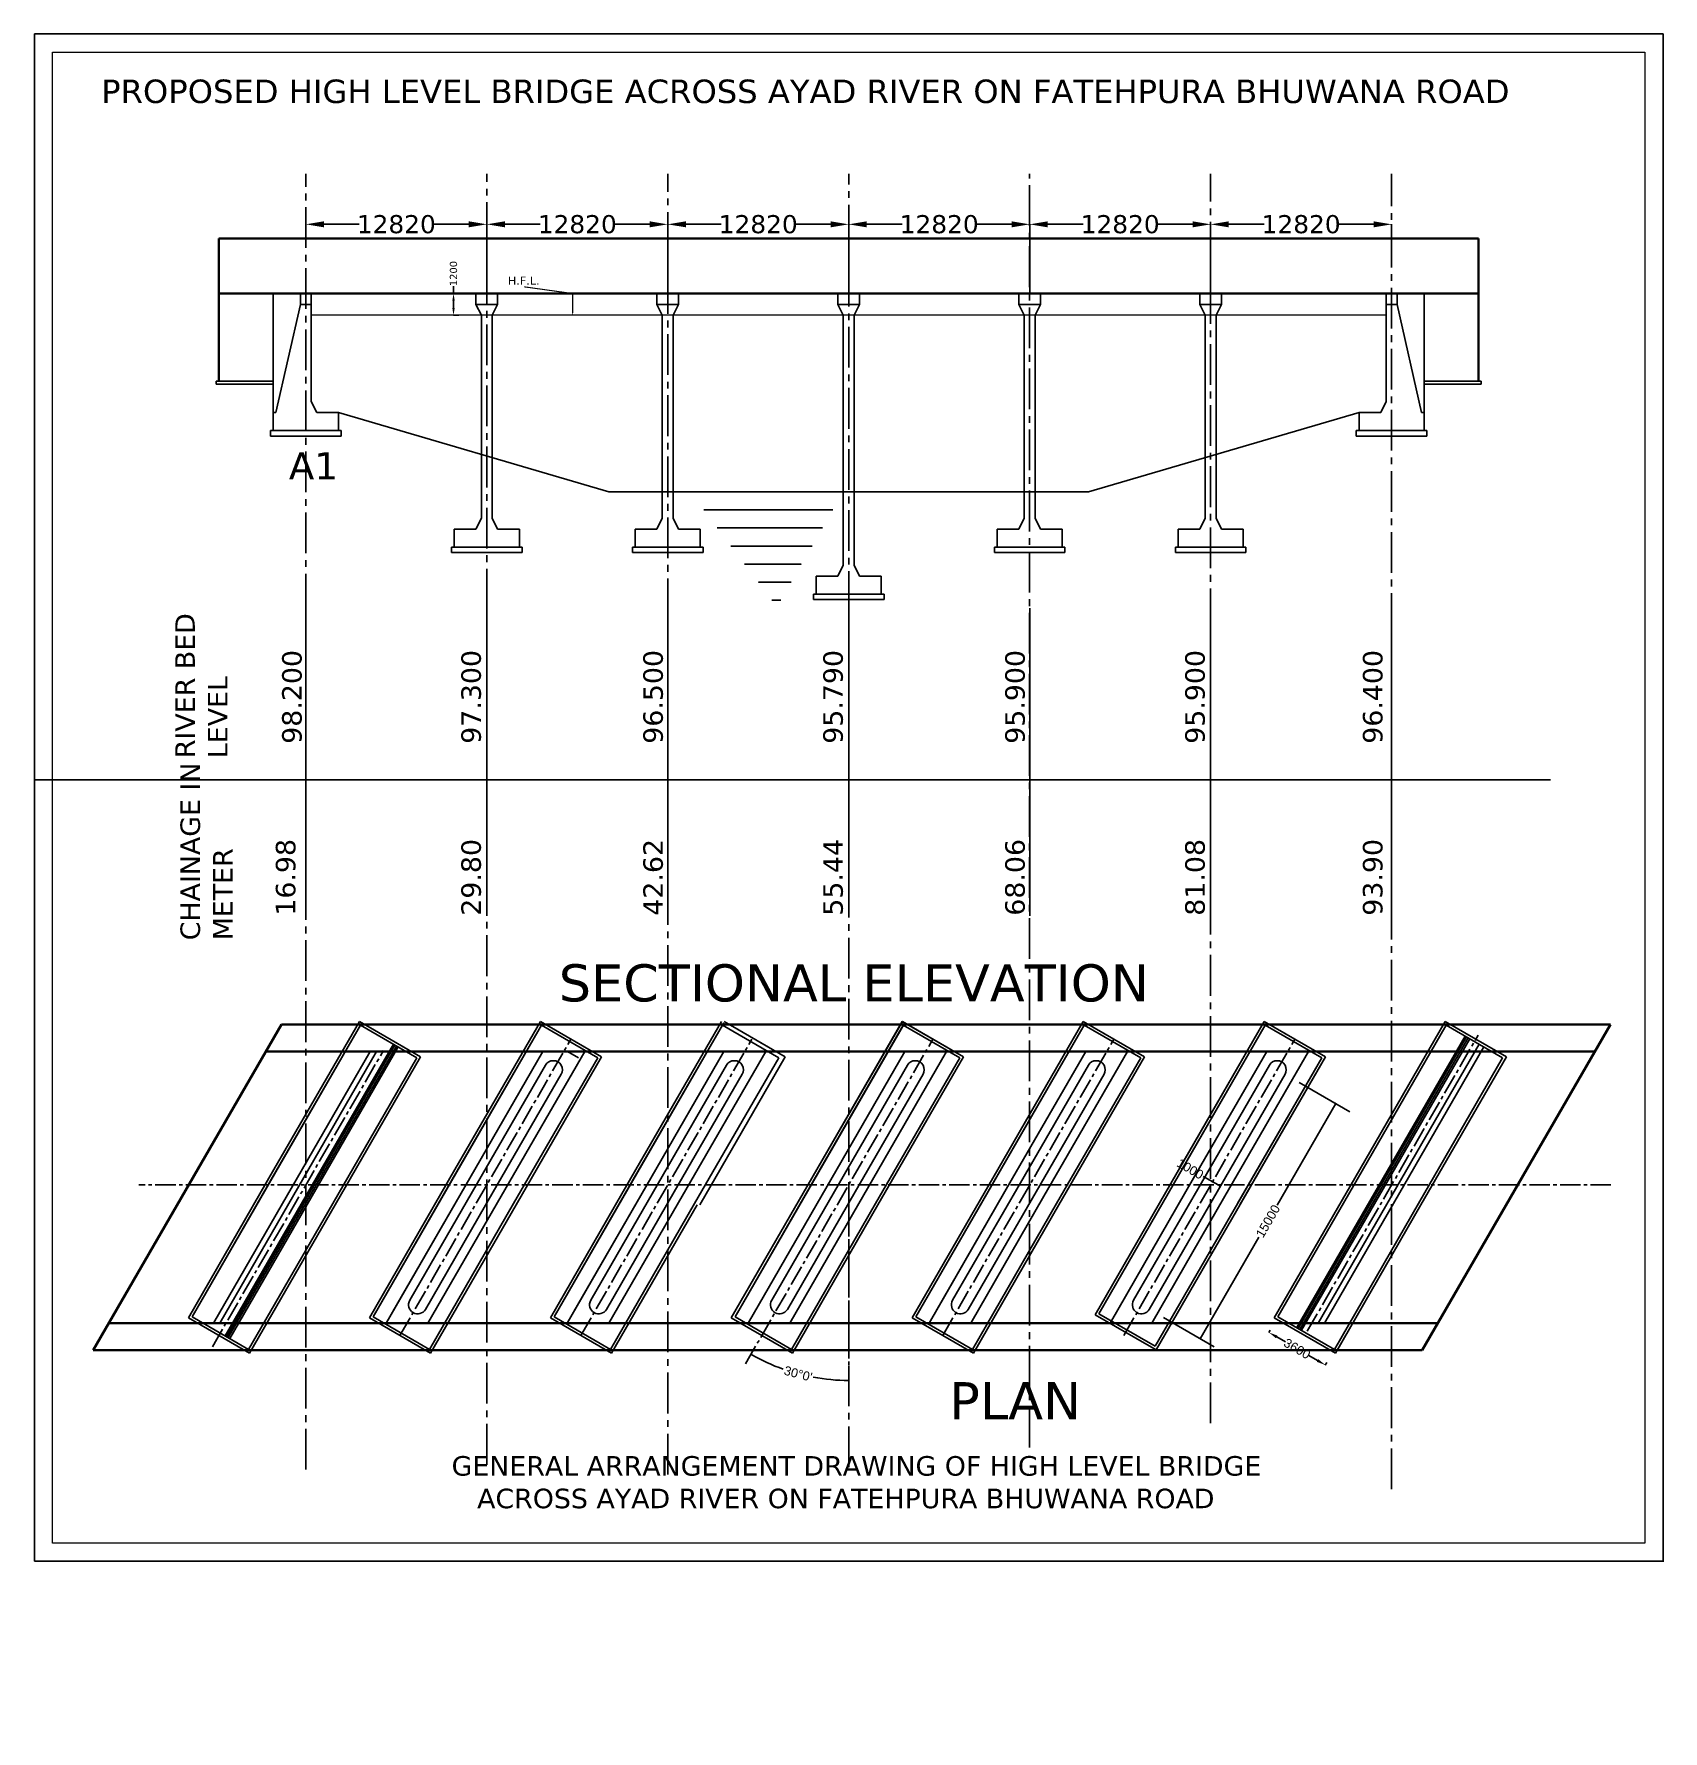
# Model space of a CAD drawing. Header units: metres. Extents: x 3053 to 161721, y 1019 to 100132.
# Drawn here: x 3053 to 93077, y 1019 to 94787 of the extents above; entities that cross this region are included whole.
import ezdxf

# ---------------------------------------------------------------- set-up
doc = ezdxf.new("R2010")
doc.units = ezdxf.units.M
doc.header["$MEASUREMENT"] = 0
doc.header["$PDMODE"] = 34
doc.linetypes.add('ACAD_ISO02W100', pattern=[15, 12, -3])
doc.linetypes.add('CENTER2', pattern=[1.125, 0.75, -0.125, 0.125, -0.125])
for name, color, linetype in [('centreline', 6, 'CENTER2'), ('grill', 32, 'Continuous'), ('PILLER', 10, 'Continuous'), ('PLAN', 10, 'Continuous')]:
    doc.layers.add(name, color=color, linetype=linetype)
for name, color, linetype, lineweight in [('EXISTING B WALL', 5, 'Continuous', 30), ('glass', 4, 'Continuous', 20), ('S PROJ', 172, 'Continuous', 0), ('S TEXT', 7, 'Continuous', 20)]:
    doc.layers.add(name, color=color, linetype=linetype, lineweight=lineweight)
doc.styles.add('arial', font='ARIAL.TTF')
doc.styles.get("Standard").update_dxf_attribs({"font": 'verdana.TTF'})
doc.dimstyles.new('ISO-25', dxfattribs={"dimtxt": 1000, "dimasz": 1000, "dimexe": 1.25, "dimexo": 0.625, "dimtad": 0, "dimtxsty": 'Standard', "dimcen": 75, "dimadec": 0, "dimazin": 0, "dimtfac": 1, "dimtmove": 0, "dimatfit": 2, "dimfxl": 0, "dimarcsym": 0})
doc.dimstyles.get("Standard").update_dxf_attribs({"dimtxt": 0.2, "dimasz": 0.2, "dimexe": 0.4, "dimexo": 0.4, "dimgap": 0.1, "dimtad": 0, "dimdec": 0, "dimzin": 0, "dimdsep": 46, "dimtxsty": 'arial', "dimblk": 'ARCHTICK', "dimcen": 0.05, "dimclrd": 6, "dimclre": 3, "dimaunit": 1, "dimadec": 1, "dimazin": 0, "dimtfac": 1, "dimtdec": 0, "dimtofl": 0, "dimtmove": 0, "dimatfit": 3, "dimfxl": 0, "dimtolj": 1, "dimtzin": 0, "dimarcsym": 0})

# ---------------------------------------------------------------- blocks, each defined once
blk = doc.blocks.new('*D9')
at = {"color": 0, "lineweight": -2}
for p, q in [((58077, 83494), (58077, 84270)), ((59077, 84268), (61029, 84268)), ((67077, 84268), (65125, 84268)), ((68077, 83494), (68077, 84270))]:
    blk.add_line(p, q, dxfattribs=at)
at = {"color": 0}
for points in [[(59077, 84435), (59077, 84102), (58077, 84268)], [(67077, 84435), (67077, 84102), (68077, 84268)]]:
    blk.add_solid(points, dxfattribs=at)
at = {"layer": 'Defpoints', "color": 0}
for p in [(58077, 84268), (58077, 83493), (68077, 83493)]:
    blk.add_point(p, dxfattribs=at)
at = {"color": 0, "insert": (63077, 84268), "char_height": 1000, "attachment_point": 5}
blk.add_mtext('12820', dxfattribs=at)
blk = doc.blocks.new('*D10')
at = {"color": 0, "lineweight": -2}
for p, q in [((68077, 83494), (68077, 84270)), ((69077, 84268), (71029, 84268)), ((77077, 84268), (75125, 84268)), ((78077, 83494), (78077, 84270))]:
    blk.add_line(p, q, dxfattribs=at)
at = {"color": 0}
for points in [[(69077, 84435), (69077, 84102), (68077, 84268)], [(77077, 84435), (77077, 84102), (78077, 84268)]]:
    blk.add_solid(points, dxfattribs=at)
at = {"layer": 'Defpoints', "color": 0}
for p in [(68077, 84268), (68077, 83493), (78077, 83493)]:
    blk.add_point(p, dxfattribs=at)
at = {"color": 0, "insert": (73077, 84268), "char_height": 1000, "attachment_point": 5}
blk.add_mtext('12820', dxfattribs=at)
blk = doc.blocks.new('*D11')
at = {"color": 0, "lineweight": -2}
for p, q in [((48077, 83494), (48077, 84270)), ((49077, 84268), (51029, 84268)), ((57077, 84268), (55125, 84268)), ((58077, 83494), (58077, 84270))]:
    blk.add_line(p, q, dxfattribs=at)
at = {"color": 0}
for points in [[(49077, 84435), (49077, 84102), (48077, 84268)], [(57077, 84435), (57077, 84102), (58077, 84268)]]:
    blk.add_solid(points, dxfattribs=at)
at = {"layer": 'Defpoints', "color": 0}
for p in [(48077, 84268), (48077, 83493), (58077, 83493)]:
    blk.add_point(p, dxfattribs=at)
at = {"color": 0, "insert": (53077, 84268), "char_height": 1000, "attachment_point": 5}
blk.add_mtext('12820', dxfattribs=at)
blk = doc.blocks.new('*D12')
at = {"color": 0, "lineweight": -2}
for p, q in [((38077, 83494), (38077, 84270)), ((39077, 84268), (41029, 84268)), ((47077, 84268), (45125, 84268)), ((48077, 83494), (48077, 84270))]:
    blk.add_line(p, q, dxfattribs=at)
at = {"color": 0}
for points in [[(39077, 84435), (39077, 84102), (38077, 84268)], [(47077, 84435), (47077, 84102), (48077, 84268)]]:
    blk.add_solid(points, dxfattribs=at)
at = {"layer": 'Defpoints', "color": 0}
for p in [(38077, 83493), (48077, 84268), (48077, 83493)]:
    blk.add_point(p, dxfattribs=at)
at = {"color": 0, "insert": (43077, 84268), "char_height": 1000, "attachment_point": 5}
blk.add_mtext('12820', dxfattribs=at)
blk = doc.blocks.new('*D13')
at = {"color": 0, "lineweight": -2}
for p, q in [((28077, 83494), (28077, 84270)), ((29077, 84268), (31029, 84268)), ((37077, 84268), (35125, 84268)), ((38077, 83494), (38077, 84270))]:
    blk.add_line(p, q, dxfattribs=at)
at = {"color": 0}
for points in [[(29077, 84435), (29077, 84102), (28077, 84268)], [(37077, 84435), (37077, 84102), (38077, 84268)]]:
    blk.add_solid(points, dxfattribs=at)
at = {"layer": 'Defpoints', "color": 0}
for p in [(28077, 83493), (38077, 84268), (38077, 83493)]:
    blk.add_point(p, dxfattribs=at)
at = {"color": 0, "insert": (33077, 84268), "char_height": 1000, "attachment_point": 5}
blk.add_mtext('12820', dxfattribs=at)
blk = doc.blocks.new('*D14')
at = {"color": 0, "lineweight": -2}
for p, q in [((18077, 83494), (18077, 84270)), ((19077, 84268), (21029, 84268)), ((27077, 84268), (25125, 84268)), ((28077, 83494), (28077, 84270))]:
    blk.add_line(p, q, dxfattribs=at)
at = {"color": 0}
for points in [[(19077, 84435), (19077, 84102), (18077, 84268)], [(27077, 84435), (27077, 84102), (28077, 84268)]]:
    blk.add_solid(points, dxfattribs=at)
at = {"layer": 'Defpoints', "color": 0}
for p in [(18077, 83493), (28077, 84268), (28077, 83493)]:
    blk.add_point(p, dxfattribs=at)
at = {"color": 0, "insert": (23077, 84268), "char_height": 1000, "attachment_point": 5}
blk.add_mtext('12820', dxfattribs=at)
blk = doc.blocks.new('*D36')
at = {"color": 0, "lineweight": -2}
for p, q in [((26238, 80443), (26238, 80843)), ((26538, 80443), (26237, 80443)), ((26238, 79643), (26238, 80043)), ((26538, 79243), (26237, 79243))]:
    blk.add_line(p, q, dxfattribs=at)
at = {"color": 0}
for points in [[(26172, 80043), (26305, 80043), (26238, 80443)], [(26172, 79643), (26305, 79643), (26238, 79243)]]:
    blk.add_solid(points, dxfattribs=at)
at = {"layer": 'Defpoints', "color": 0}
for p in [(26238, 80443), (26538, 80443), (26538, 79243)]:
    blk.add_point(p, dxfattribs=at)
at = {"color": 0, "insert": (26238, 81547), "char_height": 400, "attachment_point": 5, "rotation": 90}
blk.add_mtext('1200', dxfattribs=at)
blk = doc.blocks.new('_ArchTick')
at = {"color": 0, "linetype": 'ByBlock', "const_width": 0.15}
blk.add_lwpolyline([(-0.5, -0.5), (0.5, 0.5)], dxfattribs=at)
blk = doc.blocks.new('*D38')
at = {"layer": 'Defpoints', "color": 0}
for p in [(72186, 37309), (64686, 24319), (67494, 22698)]:
    blk.add_point(p, dxfattribs=at)
at = {"layer": 'EXISTING B WALL', "color": 3, "lineweight": -2}
for p, q in [((72966, 36859), (75773, 35238)), ((65466, 23869), (68273, 22248))]:
    blk.add_line(p, q, dxfattribs=at)
at = {"layer": 'EXISTING B WALL', "color": 6, "lineweight": -2}
for p, q in [((74994, 35688), (71752, 30073)), ((67494, 22698), (70735, 28313))]:
    blk.add_line(p, q, dxfattribs=at)
at = {"layer": 'EXISTING B WALL', "color": 6, "lineweight": -2, "xscale": 100, "yscale": 100, "zscale": 100}
for p, rotation in [((74994, 35688), 60.00000015022562), ((67494, 22698), 240.0000001502256)]:
    blk.add_blockref('_ArchTick', p, dxfattribs=dict(at, rotation=rotation))
at = {"layer": 'EXISTING B WALL', "color": 0, "insert": (71244, 29193), "char_height": 500, "attachment_point": 5, "rotation": 60, "style": 'arial'}
blk.add_mtext('\\A1;15000', dxfattribs=at)
blk = doc.blocks.new('*D39')
at = {"layer": 'Defpoints', "color": 0}
for p in [(52728, 39248), (48077, 31191), (42370, 21307), (44383, 21041), (48077, 19891)]:
    blk.add_point(p, dxfattribs=at)
at = {"layer": 'EXISTING B WALL', "color": 6, "lineweight": -2}
for start, end in [(240, 250.44366), (259.55634, 270)]:
    blk.add_arc((48077, 31191), 10801, start, end, dxfattribs=at)
at = {"layer": 'EXISTING B WALL', "color": 6, "lineweight": -2, "xscale": 100, "yscale": 100, "zscale": 100, "rotation": 149.9999998546183}
blk.add_blockref('_ArchTick', (42676, 21837), dxfattribs=at)
at = {"layer": 'EXISTING B WALL', "color": 6, "lineweight": -2, "xscale": 100, "yscale": 100, "zscale": 100}
blk.add_blockref('_ArchTick', (48077, 20390), dxfattribs=at)
at = {"layer": 'EXISTING B WALL', "color": 0, "insert": (45281, 20758), "char_height": 500, "attachment_point": 5, "rotation": 345, "style": 'arial'}
blk.add_mtext("\\A1;30°0'", dxfattribs=at)
blk = doc.blocks.new('*D41')
at = {"layer": 'Defpoints', "color": 0}
for p in [(67746, 31618), (67788, 31691), (68654, 31191)]:
    blk.add_point(p, dxfattribs=at)
at = {"layer": 'EXISTING B WALL', "color": 6, "lineweight": -2}
for p, q in [((67746, 31618), (67659, 31668)), ((68612, 31118), (67746, 31618))]:
    blk.add_line(p, q, dxfattribs=at)
at = {"layer": 'EXISTING B WALL', "color": 3, "lineweight": -2}
for p, q in [((67338, 30911), (67296, 30838)), ((68204, 30411), (68162, 30338))]:
    blk.add_line(p, q, dxfattribs=at)
at = {"layer": 'EXISTING B WALL', "color": 6, "lineweight": -2, "xscale": 100, "yscale": 100, "zscale": 100}
for p, rotation in [((67746, 31618), 149.9999999999996), ((68612, 31118), 329.9999999999996)]:
    blk.add_blockref('_ArchTick', p, dxfattribs=dict(at, rotation=rotation))
at = {"layer": 'EXISTING B WALL', "color": 0, "insert": (66947, 32079), "char_height": 500, "attachment_point": 5, "rotation": 330, "style": 'arial'}
blk.add_mtext('\\A1;1000', dxfattribs=at)
blk = doc.blocks.new('*D45')
at = {"color": 0, "lineweight": -2}
for p, q in [((71370, 23174), (71295, 23044)), ((71728, 22795), (72208, 22518)), ((73980, 21495), (73500, 21772)), ((74488, 21374), (74412, 21244))]:
    blk.add_line(p, q, dxfattribs=at)
at = {"color": 0}
for points in [[(71770, 22867), (71687, 22723), (71295, 23045)], [(74022, 21567), (73938, 21423), (74413, 21245)]]:
    blk.add_solid(points, dxfattribs=at)
at = {"layer": 'Defpoints', "color": 0}
for p in [(71295, 23045), (71370, 23175), (74488, 21375)]:
    blk.add_point(p, dxfattribs=at)
at = {"color": 0, "insert": (72854, 22145), "char_height": 500, "attachment_point": 5, "rotation": 330, "style": 'arial'}
blk.add_mtext('3600', dxfattribs=at)

msp = doc.modelspace()

# ---------------------------------------------------------------- linework, layer by layer
for p, q in [((3076.714, 94786.922), (93076.714, 94786.922)), ((3076.714, 94786.922), (3076.714, 10402.998)), ((93076.714, 94786.922), (93076.714, 10402.998)), ((28076.714, 83493.303), (28076.714, 80443.303)), ((38076.714, 83493.303), (38076.714, 80443.303)), ((48076.714, 83493.303), (48076.714, 80443.303)), ((48076.714, 83493.303), (48076.714, 80443.303)), ((58076.714, 83493.303), (58076.714, 80443.303)), ((68076.714, 83493.303), (68076.714, 80443.303)), ((16276.714, 80443.303), (16276.714, 72871.625)), ((79876.714, 80443.303), (79876.714, 72871.625)), ((13126.714, 75593.303), (13126.714, 75443.303)), ((13126.714, 75593.303), (16276.714, 75593.303)), ((13126.714, 75443.303), (16276.714, 75443.303)), ((83026.714, 75593.303), (79876.714, 75593.303)), ((83026.714, 75443.303), (79876.714, 75443.303)), ((83026.714, 75593.303), (83026.714, 75443.303)), ((16276.714, 73871.625), (16426.714, 73871.625)), ((19876.714, 73871.625), (34827.222, 69493.303)), ((61326.206, 69493.303), (76276.714, 73871.625)), ((79876.714, 73871.625), (79726.714, 73871.625)), ((16126.714, 72871.625), (16126.714, 72571.625)), ((16126.714, 72871.625), (20026.714, 72871.625)), ((16126.714, 72571.625), (20026.714, 72571.625)), ((20026.714, 72871.625), (20026.714, 72571.625)), ((80026.714, 72871.625), (76126.714, 72871.625)), ((80026.714, 72571.625), (76126.714, 72571.625)), ((80026.714, 72871.625), (80026.714, 72571.625)), ((34827.222, 69493.303), (48076.714, 69493.303)), ((34827.222, 69493.303), (48076.714, 69493.303)), ((61326.206, 69493.303), (48076.714, 69493.303)), ((61326.206, 69493.303), (48076.714, 69493.303)), ((26126.714, 66433.303), (30026.714, 66433.303)), ((26126.714, 66433.303), (26126.714, 66133.303)), ((26126.714, 66133.303), (30026.714, 66133.303)), ((30026.714, 66433.303), (30026.714, 66133.303)), ((36126.714, 66433.303), (36126.714, 66133.303)), ((36126.714, 66433.303), (40026.714, 66433.303)), ((36126.714, 66133.303), (40026.714, 66133.303)), ((40026.714, 66433.303), (40026.714, 66133.303)), ((56126.714, 66433.303), (56126.714, 66133.303)), ((60026.714, 66433.303), (56126.714, 66433.303)), ((60026.714, 66133.303), (56126.714, 66133.303)), ((60026.714, 66433.303), (60026.714, 66133.303)), ((66126.714, 66433.303), (66126.714, 66133.303)), ((70026.714, 66433.303), (66126.714, 66433.303)), ((70026.714, 66133.303), (66126.714, 66133.303)), ((70026.714, 66433.303), (70026.714, 66133.303)), ((46126.714, 63833.303), (46126.714, 63533.303)), ((50026.714, 63833.303), (46126.714, 63833.303)), ((46126.714, 63833.303), (50026.714, 63833.303)), ((46126.714, 63833.303), (46126.714, 63533.303)), ((50026.714, 63833.303), (50026.714, 63533.303)), ((50026.714, 63833.303), (50026.714, 63533.303)), ((3076.714, 63067.077), (3076.714, 46067.077)), ((3076.714, 63067.077), (3076.714, 46067.077)), ((18076.714, 63067.077), (18076.714, 46067.077)), ((18076.714, 63067.077), (18076.714, 46067.077)), ((28076.714, 63067.077), (28076.714, 46067.077)), ((38076.714, 63067.077), (38076.714, 46067.077)), ((50026.714, 63533.303), (46126.714, 63533.303)), ((46126.714, 63533.303), (50026.714, 63533.303)), ((48076.714, 63067.077), (48076.714, 46067.077)), ((58076.714, 63067.077), (58076.714, 46067.077)), ((58076.714, 63067.077), (58076.714, 46067.077)), ((68076.714, 63067.077), (68076.714, 46067.077)), ((68076.714, 63067.077), (68076.714, 46067.077)), ((78076.714, 63067.077), (78076.714, 46067.077)), ((3076.714, 53567.077), (86847.771, 53567.077)), ((11794.535, 23909.842), (21169.535, 40147.819)), ((16314.631, 32038.878), (21039.631, 40222.819)), ((16314.631, 32038.878), (21039.631, 40222.819)), ((16444.535, 31963.878), (21094.535, 40017.915)), ((21039.631, 40222.819), (24417.13, 38272.819)), ((24417.13, 38272.819), (21039.631, 40222.819)), ((21039.631, 40222.819), (24417.13, 38272.819)), ((21094.535, 40017.915), (24212.226, 38217.915)), ((21094.535, 40017.915), (24212.226, 38217.915)), ((24417.13, 38272.819), (21169.535, 40147.819)), ((21794.534, 23909.842), (31169.534, 40147.819)), ((26314.631, 32038.878), (31039.631, 40222.819)), ((26314.631, 32038.878), (31039.631, 40222.819)), ((26444.534, 31963.878), (31094.534, 40017.915)), ((31039.631, 40222.819), (34417.13, 38272.819)), ((34417.13, 38272.819), (31039.631, 40222.819)), ((31039.631, 40222.819), (34417.13, 38272.819)), ((31094.534, 40017.915), (34212.226, 38217.915)), ((34417.13, 38272.819), (31169.534, 40147.819)), ((31796.192, 23909.842), (41171.192, 40147.819)), ((36316.288, 32038.878), (41041.288, 40222.819)), ((36316.288, 32038.878), (41041.288, 40222.819)), ((36446.192, 31963.878), (41096.192, 40017.915)), ((41096.192, 40017.915), (44213.883, 38217.915)), ((41096.192, 40017.915), (44213.883, 38217.915)), ((41188.796, 40222.819), (44566.295, 38272.819)), ((44566.295, 38272.819), (41188.796, 40222.819)), ((41188.796, 40222.819), (44566.295, 38272.819)), ((44566.295, 38272.819), (41318.7, 40147.819)), ((41794.534, 23909.842), (51169.534, 40147.819)), ((46314.545, 32038.878), (51039.545, 40222.819)), ((46314.631, 32038.878), (51039.631, 40222.819)), ((46314.631, 32038.878), (51039.631, 40222.819)), ((46444.449, 31963.878), (51094.449, 40017.915)), ((46444.534, 31963.878), (51094.534, 40017.915)), ((54417.044, 38272.819), (51039.545, 40222.819)), ((51039.545, 40222.819), (54417.044, 38272.819)), ((51039.631, 40222.819), (54417.13, 38272.819)), ((54417.13, 38272.819), (51039.631, 40222.819)), ((51039.631, 40222.819), (54417.13, 38272.819)), ((51094.449, 40017.915), (54212.14, 38217.915)), ((51094.534, 40017.915), (54212.226, 38217.915)), ((51094.534, 40017.915), (54212.226, 38217.915)), ((54417.13, 38272.819), (51169.534, 40147.819)), ((51792.877, 23909.842), (61167.877, 40147.819)), ((56312.974, 32038.878), (61037.974, 40222.819)), ((56312.974, 32038.878), (61037.974, 40222.819)), ((56442.877, 31963.878), (61092.877, 40017.915)), ((61037.974, 40222.819), (64415.473, 38272.819)), ((64415.473, 38272.819), (61037.974, 40222.819)), ((61037.974, 40222.819), (64415.473, 38272.819)), ((61092.877, 40017.915), (64210.569, 38217.915)), ((61092.877, 40017.915), (64210.569, 38217.915)), ((64415.473, 38272.819), (61167.877, 40147.819)), ((61687.293, 24024.094), (71039.631, 40222.819)), ((61892.196, 24078.998), (71169.534, 40147.819)), ((66314.631, 32038.878), (71039.631, 40222.819)), ((66444.534, 31963.878), (71094.534, 40017.915)), ((71039.631, 40222.819), (74417.13, 38272.819)), ((74417.13, 38272.819), (71039.631, 40222.819)), ((71039.631, 40222.819), (74417.13, 38272.819)), ((71094.534, 40017.915), (74212.226, 38217.915)), ((71094.534, 40017.915), (74212.226, 38217.915)), ((74417.13, 38272.819), (71169.534, 40147.819)), ((76314.631, 32038.878), (81039.631, 40222.819)), ((76444.535, 31963.878), (81094.535, 40017.915)), ((81039.631, 40222.819), (84417.13, 38272.819)), ((81094.535, 40017.915), (84212.226, 38217.915)), ((27137.355, 31563.878), (31178.807, 38563.878)), ((27137.355, 31563.878), (31178.807, 38563.878)), ((28869.406, 30563.878), (33488.208, 38563.878)), ((28869.406, 30563.878), (33488.208, 38563.878)), ((32536.687, 38563.878), (33135.914, 38217.915)), ((37139.012, 31563.878), (41180.464, 38563.878)), ((37139.012, 31563.878), (41180.464, 38563.878)), ((38871.063, 30563.878), (43489.865, 38563.878)), ((38871.063, 30563.878), (43489.865, 38563.878)), ((42518.553, 23563.878), (51178.807, 38563.878)), ((44827.954, 23563.878), (53488.208, 38563.878)), ((53488.208, 38563.878), (48003.38, 38563.878)), ((57135.698, 31563.878), (61177.15, 38563.878)), ((57135.698, 31563.878), (61177.15, 38563.878)), ((58867.748, 30563.878), (63486.551, 38563.878)), ((58867.749, 30563.878), (63486.551, 38563.878)), ((67137.355, 31563.878), (71178.807, 38563.878)), ((67137.355, 31563.878), (71178.807, 38563.878)), ((68869.406, 30563.878), (73488.208, 38563.878)), ((68869.406, 30563.878), (73488.208, 38563.878)), ((19562.226, 30163.878), (24212.226, 38217.915)), ((19562.226, 30163.878), (24212.226, 38217.915)), ((19692.13, 30088.878), (24417.13, 38272.819)), ((19692.13, 30088.878), (24417.13, 38272.819)), ((27570.367, 31313.878), (31320.367, 37809.069)), ((29562.226, 30163.878), (34212.226, 38217.915)), ((29562.226, 30163.878), (34212.226, 38217.915)), ((29692.13, 30088.878), (34417.13, 38272.819)), ((29692.13, 30088.878), (34417.13, 38272.819)), ((37572.025, 31313.878), (41322.025, 37809.069)), ((39563.883, 30163.878), (44213.883, 38217.915)), ((39563.883, 30163.878), (44213.883, 38217.915)), ((39841.295, 30088.878), (44566.295, 38272.819)), ((39841.295, 30088.878), (44566.295, 38272.819)), ((49562.14, 30163.878), (54212.14, 38217.915)), ((49562.14, 30163.878), (54212.14, 38217.915)), ((49562.226, 30163.878), (54212.226, 38217.915)), ((49562.226, 30163.878), (54212.226, 38217.915)), ((49692.044, 30088.878), (54417.044, 38272.819)), ((49692.13, 30088.878), (54417.13, 38272.819)), ((49692.13, 30088.878), (54417.13, 38272.819)), ((57568.71, 31313.878), (61318.71, 37809.069)), ((59560.569, 30163.878), (64210.569, 38217.915)), ((59560.569, 30163.878), (64210.569, 38217.915)), ((59690.473, 30088.878), (64415.473, 38272.819)), ((59690.473, 30088.878), (64415.473, 38272.819)), ((65009.888, 22278.998), (74212.226, 38217.915)), ((65064.792, 22074.094), (74417.13, 38272.819)), ((67570.367, 31313.878), (71320.367, 37809.069)), ((69562.226, 30163.878), (74212.226, 38217.915)), ((69692.13, 30088.878), (74417.13, 38272.819)), ((79562.226, 30163.878), (84212.226, 38217.915)), ((79562.226, 30163.878), (84212.226, 38217.915)), ((79692.13, 30088.878), (84417.13, 38272.819)), ((28436.393, 30813.878), (32186.393, 37309.069)), ((38438.05, 30813.878), (42188.05, 37309.069)), ((58434.736, 30813.878), (62184.736, 37309.069)), ((68436.393, 30813.878), (72186.393, 37309.069)), ((16314.631, 32038.878), (11589.631, 23854.938)), ((16314.631, 32038.878), (11589.631, 23854.938)), ((11794.535, 23909.842), (16444.535, 31963.878)), ((26314.631, 32038.878), (21589.631, 23854.938)), ((26314.631, 32038.878), (21589.631, 23854.938)), ((21794.534, 23909.842), (26444.534, 31963.878)), ((36316.288, 32038.878), (31591.288, 23854.938)), ((36316.288, 32038.878), (31591.288, 23854.938)), ((31796.192, 23909.842), (36446.192, 31963.878)), ((46314.545, 32038.878), (41589.545, 23854.938)), ((46314.631, 32038.878), (41589.631, 23854.938)), ((46314.631, 32038.878), (41589.631, 23854.938)), ((41794.449, 23909.842), (46444.449, 31963.878)), ((41794.534, 23909.842), (46444.534, 31963.878)), ((56312.974, 32038.878), (51587.974, 23854.938)), ((56312.974, 32038.878), (51587.974, 23854.938)), ((51792.877, 23909.842), (56442.877, 31963.878)), ((76314.631, 32038.878), (71589.631, 23854.938)), ((71794.535, 23909.842), (76444.535, 31963.878)), ((27137.355, 31563.878), (22518.553, 23563.878)), ((27137.355, 31563.878), (22518.553, 23563.878)), ((27137.355, 31563.878), (22887.355, 24202.663)), ((27137.355, 31563.878), (22887.355, 24202.663)), ((27570.367, 31313.878), (23820.367, 24818.688)), ((27570.367, 31313.878), (23820.367, 24818.688)), ((27570.368, 31313.878), (23820.368, 24818.688)), ((37139.012, 31563.878), (32520.21, 23563.878)), ((37139.012, 31563.878), (32520.21, 23563.878)), ((37139.012, 31563.878), (32889.012, 24202.663)), ((37139.012, 31563.878), (32889.012, 24202.663)), ((37572.025, 31313.878), (33822.025, 24818.688)), ((37572.025, 31313.878), (33822.025, 24818.688)), ((37572.025, 31313.878), (33822.025, 24818.688)), ((47570.367, 31313.878), (43820.367, 24818.688)), ((47570.368, 31313.878), (43820.368, 24818.688)), ((57135.698, 31563.878), (52516.896, 23563.878)), ((57135.698, 31563.878), (52516.896, 23563.878)), ((57135.698, 31563.878), (52885.698, 24202.663)), ((57135.698, 31563.878), (52885.698, 24202.663)), ((57568.71, 31313.878), (53818.71, 24818.688)), ((57568.71, 31313.878), (53818.71, 24818.688)), ((57568.71, 31313.878), (53818.71, 24818.688)), ((67137.355, 31563.878), (62518.553, 23563.878)), ((19562.226, 30163.878), (14912.226, 22109.842)), ((19562.226, 30163.878), (14912.226, 22109.842)), ((19692.13, 30088.878), (14967.13, 21904.938)), ((19692.13, 30088.878), (14967.13, 21904.938)), ((28436.393, 30813.878), (24686.393, 24318.688)), ((28436.393, 30813.878), (24686.393, 24318.688)), ((28436.393, 30813.878), (24686.393, 24318.688)), ((28869.406, 30563.878), (24827.954, 23563.878)), ((28869.406, 30563.878), (24827.954, 23563.878)), ((28869.406, 30563.878), (24827.954, 23563.878)), ((28869.406, 30563.878), (24827.954, 23563.878)), ((29562.226, 30163.878), (24912.226, 22109.842)), ((29562.226, 30163.878), (24912.226, 22109.842)), ((29692.13, 30088.878), (24967.13, 21904.938)), ((29692.13, 30088.878), (24967.13, 21904.938)), ((38438.05, 30813.878), (34688.05, 24318.688)), ((38438.05, 30813.878), (34688.05, 24318.688)), ((38438.05, 30813.878), (34688.05, 24318.688)), ((38871.063, 30563.878), (34829.611, 23563.878)), ((38871.063, 30563.878), (34829.611, 23563.878)), ((38871.063, 30563.878), (34829.611, 23563.878)), ((38871.063, 30563.878), (34829.611, 23563.878)), ((39563.883, 30163.878), (34913.883, 22109.842)), ((39563.883, 30163.878), (34913.883, 22109.842)), ((39693.787, 30088.878), (34968.787, 21904.938)), ((39693.787, 30088.878), (34968.787, 21904.938)), ((44912.14, 22109.842), (49562.14, 30163.878)), ((49562.14, 30163.878), (44912.14, 22109.842)), ((49562.226, 30163.878), (44912.226, 22109.842)), ((49562.226, 30163.878), (44912.226, 22109.842)), ((49692.044, 30088.878), (44967.044, 21904.938)), ((49692.13, 30088.878), (44967.13, 21904.938)), ((49692.13, 30088.878), (44967.13, 21904.938)), ((58434.736, 30813.878), (54684.736, 24318.688)), ((58434.736, 30813.878), (54684.736, 24318.688)), ((58434.736, 30813.878), (54684.736, 24318.688)), ((58867.748, 30563.878), (54826.297, 23563.878)), ((58867.748, 30563.878), (54826.297, 23563.878)), ((58867.749, 30563.878), (54826.297, 23563.878)), ((58867.749, 30563.878), (54826.297, 23563.878)), ((59560.569, 30163.878), (54910.569, 22109.842)), ((59560.569, 30163.878), (54910.569, 22109.842)), ((59690.473, 30088.878), (54965.473, 21904.938)), ((59690.473, 30088.878), (54965.473, 21904.938)), ((68436.393, 30813.878), (64686.393, 24318.688)), ((68436.393, 30813.878), (64686.393, 24318.688)), ((68869.406, 30563.878), (64827.954, 23563.878)), ((74912.226, 22109.842), (79562.226, 30163.878)), ((79562.226, 30163.878), (74912.226, 22109.842)), ((79692.13, 30088.878), (74967.13, 21904.938)), ((11589.631, 23854.938), (14967.13, 21904.938)), ((11589.631, 23854.938), (14967.13, 21904.938)), ((11794.535, 23909.842), (14912.226, 22109.842)), ((11794.535, 23909.842), (14912.226, 22109.842)), ((21589.631, 23854.938), (24967.13, 21904.938)), ((21589.631, 23854.938), (24967.13, 21904.938)), ((21794.534, 23909.842), (24912.226, 22109.842)), ((21794.534, 23909.842), (24912.226, 22109.842)), ((31591.288, 23854.938), (34968.787, 21904.938)), ((31591.288, 23854.938), (34968.787, 21904.938)), ((31796.192, 23909.842), (34913.883, 22109.842)), ((31796.192, 23909.842), (34913.883, 22109.842)), ((41589.545, 23854.938), (44967.044, 21904.938)), ((41794.449, 23909.842), (44912.14, 22109.842)), ((41794.534, 23909.842), (44912.226, 22109.842)), ((41794.534, 23909.842), (44912.226, 22109.842)), ((51587.974, 23854.938), (54965.473, 21904.938)), ((51587.974, 23854.938), (54965.473, 21904.938)), ((51792.877, 23909.842), (54910.569, 22109.842)), ((51792.877, 23909.842), (54910.569, 22109.842)), ((61687.293, 24024.094), (65064.792, 22074.094)), ((61892.196, 24078.998), (65009.888, 22278.998)), ((71589.631, 23854.938), (74967.13, 21904.938)), ((71794.535, 23909.842), (74912.226, 22109.842)), ((3076.714, 10402.998), (93076.714, 10402.998))]:
    msp.add_line(p, q)
at = {"linetype": 'ACAD_ISO02W100'}
for p, q in [((47776.714, 69493.303), (39306.852, 69493.303)), ((47200.808, 68493.303), (40061.225, 68493.303)), ((46624.902, 67493.303), (40815.598, 67493.303)), ((46048.996, 66493.303), (41569.971, 66493.303)), ((45473.09, 65493.303), (42324.344, 65493.303)), ((44897.184, 64493.303), (43078.718, 64493.303)), ((44321.278, 63493.303), (43833.091, 63493.303))]:
    msp.add_line(p, q, dxfattribs=at)
for centre, start, end in [((31753.38, 37559.069), 330, 150), ((41755.037, 37559.069), 330, 150), ((51753.38, 37559.069), 330, 150), ((61751.723, 37559.069), 330, 150), ((24253.38, 24568.688), 150, 330), ((24253.38, 24568.688), 150, 330), ((24253.38, 24568.688), 150, 330), ((34255.037, 24568.688), 150, 330), ((34255.037, 24568.688), 150, 330), ((34255.037, 24568.688), 150, 330), ((44253.38, 24568.688), 150, 330), ((44253.38, 24568.688), 150, 330), ((44253.38, 24568.688), 150, 330), ((54251.723, 24568.688), 150, 330), ((54251.723, 24568.688), 150, 330), ((54251.723, 24568.688), 150, 330)]:
    msp.add_arc(centre, 500, start, end)
at = {"layer": 'centreline', "ltscale": 3000}
for p, q in [((18076.714, 15465.424), (18076.714, 87059.026)), ((28076.714, 15734.798), (28076.714, 87059.026)), ((38078.371, 15196.049), (38078.371, 87059.026)), ((48076.714, 15600.111), (48076.714, 87059.026)), ((58075.057, 16677.607), (58075.057, 87059.026)), ((68076.714, 18024.478), (68076.714, 87059.026)), ((78076.714, 14387.927), (78076.714, 87059.026))]:
    msp.add_line(p, q, dxfattribs=at)
at = {"layer": 'centreline', "ltscale": 1500}
for p, q in [((73408.263, 23104.901), (82858.263, 39472.781)), ((12915.578, 22251.547), (22365.578, 38619.427)), ((23278.359, 22879.901), (32728.359, 39247.781)), ((33280.037, 22879.938), (42730.037, 39247.819)), ((42370.022, 21306.616), (52728.359, 39247.781)), ((53276.702, 22879.901), (62726.702, 39247.781)), ((63278.359, 22879.901), (72728.359, 39247.781)), ((90197.805, 31190.897), (8847.437, 31190.897)), ((48076.714, 31190.897), (48076.714, 19890.94))]:
    msp.add_line(p, q, dxfattribs=at)
at = {"layer": 'EXISTING B WALL'}
for p, q in [((13276.714, 83493.303), (13276.714, 75593.303)), ((13276.714, 83493.303), (64570.301, 83493.303)), ((82876.714, 83493.303), (51583.128, 83493.303)), ((82876.714, 83493.303), (82876.714, 75593.303)), ((13276.714, 80443.303), (64570.301, 80443.303)), ((82876.714, 80443.303), (51583.128, 80443.303)), ((16726.509, 40063.878), (6334.204, 22063.878)), ((90165.549, 40063.878), (16726.509, 40063.878)), ((79773.244, 22063.878), (90165.549, 40063.878)), ((58122.523, 38563.878), (15860.484, 38563.878)), ((89299.523, 38563.878), (48249.919, 38563.878)), ((80639.269, 23563.878), (7200.23, 23563.878)), ((79773.244, 22063.878), (6334.204, 22063.878))]:
    msp.add_line(p, q, dxfattribs=at)
at = {"layer": 'glass'}
msp.add_line((77776.714, 79243.303), (18376.714, 79243.303), dxfattribs=at)
at = {"layer": 'grill'}
for p, q in [((19876.714, 73871.625), (34827.222, 69493.303)), ((61326.206, 69493.303), (76276.714, 73871.625)), ((34827.222, 69493.303), (61326.206, 69493.303))]:
    msp.add_line(p, q, dxfattribs=at)
msp.add_lwpolyline([(32822.307, 79243.303, 0, 300, 0), (32822.307, 79923.923, 60, 60, 0), (32822.307, 80443.303, 60, 60, 0), (30140.964, 80815.125, 60, 60, 0)], format="xyseb", dxfattribs=at)
at = {"layer": 'PILLER'}
for p, q in [((17776.714, 79843.303), (16426.714, 73871.625)), ((17776.714, 80443.303), (17776.714, 79843.303)), ((17776.714, 79843.303), (18376.714, 79843.303)), ((18376.714, 80443.303), (18376.714, 74471.625)), ((27476.714, 80443.303), (27476.714, 79843.303)), ((27476.714, 79843.303), (27776.714, 79243.303)), ((27476.714, 79843.303), (28676.714, 79843.303)), ((28676.714, 79843.303), (28376.714, 79243.303)), ((28676.714, 80443.303), (28676.714, 79843.303)), ((37476.714, 80443.303), (37476.714, 79843.303)), ((37476.714, 79843.303), (38676.714, 79843.303)), ((37476.714, 79843.303), (37776.714, 79243.303)), ((38676.714, 79843.303), (38376.714, 79243.303)), ((38676.714, 80443.303), (38676.714, 79843.303)), ((47476.714, 80443.303), (47476.714, 79843.303)), ((47476.714, 80443.303), (47476.714, 79843.303)), ((48676.714, 79843.303), (47476.714, 79843.303)), ((47476.714, 79843.303), (47776.714, 79243.303)), ((47476.714, 79843.303), (47776.714, 79243.303)), ((47476.714, 79843.303), (48676.714, 79843.303)), ((48676.714, 79843.303), (48376.714, 79243.303)), ((48676.714, 79843.303), (48376.714, 79243.303)), ((48676.714, 80443.303), (48676.714, 79843.303)), ((48676.714, 80443.303), (48676.714, 79843.303)), ((57476.714, 80443.303), (57476.714, 79843.303)), ((57476.714, 79843.303), (57776.714, 79243.303)), ((58676.714, 79843.303), (57476.714, 79843.303)), ((58676.714, 79843.303), (58376.714, 79243.303)), ((58676.714, 80443.303), (58676.714, 79843.303)), ((67476.714, 80443.303), (67476.714, 79843.303)), ((67476.714, 79843.303), (67776.714, 79243.303)), ((68676.714, 79843.303), (67476.714, 79843.303)), ((68676.714, 79843.303), (68376.714, 79243.303)), ((68676.714, 80443.303), (68676.714, 79843.303)), ((77776.714, 80443.303), (77776.714, 74471.625)), ((78376.714, 79843.303), (77776.714, 79843.303)), ((78376.714, 80443.303), (78376.714, 79843.303)), ((78376.714, 79843.303), (79726.714, 73871.625)), ((27776.714, 79243.303), (27776.714, 68033.303)), ((28376.714, 79243.303), (28376.714, 68033.303)), ((37776.714, 79243.303), (37776.714, 68033.303)), ((38376.714, 79243.303), (38376.714, 68033.303)), ((47776.714, 79243.303), (47776.714, 65433.303)), ((47776.714, 79243.303), (47776.714, 65433.303)), ((48376.714, 79243.303), (48376.714, 65433.303)), ((48376.714, 79243.303), (48376.714, 65433.303)), ((57776.714, 79243.303), (57776.714, 68033.303)), ((58376.714, 79243.303), (58376.714, 68033.303)), ((67776.714, 79243.303), (67776.714, 68033.303)), ((68376.714, 79243.303), (68376.714, 68033.303)), ((18376.714, 74471.625), (18676.714, 73871.625)), ((77776.714, 74471.625), (77476.714, 73871.625)), ((18676.714, 73871.625), (19876.714, 73871.625)), ((19876.714, 73871.625), (19876.714, 72871.625)), ((76276.714, 73871.625), (76276.714, 72871.625)), ((77476.714, 73871.625), (76276.714, 73871.625)), ((76126.714, 72871.625), (76126.714, 72571.625)), ((27776.714, 68033.303), (27476.714, 67433.303)), ((28376.714, 68033.303), (28676.714, 67433.303)), ((37776.714, 68033.303), (37476.714, 67433.303)), ((38376.714, 68033.303), (38676.714, 67433.303)), ((57776.714, 68033.303), (57476.714, 67433.303)), ((58376.714, 68033.303), (58676.714, 67433.303)), ((67776.714, 68033.303), (67476.714, 67433.303)), ((68376.714, 68033.303), (68676.714, 67433.303)), ((26276.714, 67433.303), (26276.714, 66433.303)), ((26276.714, 67433.303), (27476.714, 67433.303)), ((28676.714, 67433.303), (29876.714, 67433.303)), ((29876.714, 67433.303), (29876.714, 66433.303)), ((36276.714, 67433.303), (37476.714, 67433.303)), ((36276.714, 67433.303), (36276.714, 66433.303)), ((38676.714, 67433.303), (39876.714, 67433.303)), ((39876.714, 67433.303), (39876.714, 66433.303)), ((56276.714, 67433.303), (56276.714, 66433.303)), ((57476.714, 67433.303), (56276.714, 67433.303)), ((59876.714, 67433.303), (58676.714, 67433.303)), ((59876.714, 67433.303), (59876.714, 66433.303)), ((67476.714, 67433.303), (66276.714, 67433.303)), ((66276.714, 67433.303), (66276.714, 66433.303)), ((69876.714, 67433.303), (68676.714, 67433.303)), ((69876.714, 67433.303), (69876.714, 66433.303)), ((46276.714, 64833.303), (46276.714, 63833.303)), ((47476.714, 64833.303), (46276.714, 64833.303)), ((46276.714, 64833.303), (47476.714, 64833.303)), ((46276.714, 64833.303), (46276.714, 63833.303)), ((47776.714, 65433.303), (47476.714, 64833.303)), ((47776.714, 65433.303), (47476.714, 64833.303)), ((48376.714, 65433.303), (48676.714, 64833.303)), ((48376.714, 65433.303), (48676.714, 64833.303)), ((49876.714, 64833.303), (48676.714, 64833.303)), ((48676.714, 64833.303), (49876.714, 64833.303)), ((49876.714, 64833.303), (49876.714, 63833.303)), ((49876.714, 64833.303), (49876.714, 63833.303))]:
    msp.add_line(p, q, dxfattribs=at)
at = {"layer": 'PLAN'}
for p, q in [((72833.765, 23309.842), (82133.765, 39417.915)), ((12980.433, 23563.878), (21640.687, 38563.878)), ((13326.843, 23563.878), (21987.097, 38563.878)), ((13613.188, 22859.842), (22913.188, 38967.915)), ((13699.79, 22809.842), (22999.79, 38917.915)), ((13786.393, 22759.842), (23086.393, 38867.915)), ((13872.995, 22709.842), (23172.995, 38817.915)), ((72920.368, 23259.842), (82220.368, 39367.915)), ((73006.97, 23209.842), (82306.97, 39317.915)), ((73093.573, 23159.842), (82393.573, 39267.915)), ((74019.663, 23563.878), (82913.188, 38967.915)), ((74366.074, 23563.878), (83172.995, 38817.915)), ((27570.368, 31313.878), (31320.368, 37809.069)), ((37572.025, 31313.878), (41322.025, 37809.069)), ((47570.367, 31313.878), (51320.368, 37809.069)), ((57568.71, 31313.878), (61318.71, 37809.069)), ((67570.368, 31313.878), (71320.368, 37809.069)), ((28436.393, 30813.878), (32186.393, 37309.069)), ((38438.05, 30813.878), (42188.05, 37309.069)), ((48436.393, 30813.878), (52186.393, 37309.069)), ((58434.736, 30813.878), (62184.736, 37309.069)), ((68436.393, 30813.878), (72186.393, 37309.069)), ((27570.368, 31313.878), (23820.368, 24818.688)), ((37572.025, 31313.878), (33822.025, 24818.688)), ((47570.368, 31313.878), (43820.368, 24818.688)), ((57568.71, 31313.878), (53818.71, 24818.688)), ((67570.368, 31313.878), (63820.368, 24818.688)), ((28436.393, 30813.878), (24686.393, 24318.688)), ((38438.05, 30813.878), (34688.05, 24318.688)), ((44686.393, 24318.688), (48436.393, 30813.878)), ((58434.736, 30813.878), (54684.736, 24318.688))]:
    msp.add_line(p, q, dxfattribs=at)
for centre, start, end in [((31753.38, 37559.069), 330, 150), ((41755.037, 37559.069), 330, 150), ((51753.38, 37559.069), 330, 150), ((61751.723, 37559.069), 330, 150), ((71753.38, 37559.069), 330, 150), ((24253.38, 24568.688), 150, 330), ((34255.037, 24568.688), 150, 330), ((44253.38, 24568.688), 150, 330), ((54251.723, 24568.688), 150, 330), ((64253.38, 24568.688), 150, 330)]:
    msp.add_arc(centre, 500, start, end, dxfattribs=at)
at = {"layer": 'S TEXT'}
msp.add_line((93076.714, 94786.922), (93076.714, 10367.931), dxfattribs=at)
for points in [[(3076.714, 94786.922), (93076.714, 94786.922), (93076.714, 10402.998), (3076.714, 10402.998)], [(4076.714, 93786.922), (92076.714, 93786.922), (92076.714, 11402.998), (4076.714, 11402.998)]]:
    msp.add_lwpolyline(points, close=True, dxfattribs=at)

# ---------------------------------------------------------------- texts
for s, p in [('98.200', (17846.609, 55567.077)), ('97.300', (27750.095, 55567.077)), ('96.500', (37804.531, 55567.077)), ('95.790', (47750.095, 55567.077)), ('95.900', (57804.531, 55567.077)), ('95.900', (67750.095, 55567.077)), ('96.400', (77571.543, 55567.077)), ('16.98', (17499.867, 46067.077)), ('29.80', (27750.095, 46067.077)), ('42.62', (37804.531, 46067.077)), ('55.44', (47750.095, 46067.077)), ('68.06', (57804.531, 46067.077)), ('81.08', (67750.095, 46067.077)), ('93.90', (77571.543, 46067.077))]:
    msp.add_text(s, height=1080, rotation=90).set_placement(p)
at = {"attachment_point": 1}
for s, insert, char_height, width in [('PROPOSED HIGH LEVEL BRIDGE ACROSS AYAD RIVER ON FATEHPURA BHUWANA ROAD', (6769.325, 92266.055), 1296, 946585.6425), ('H.F.L.', (29242.558, 81381.448), 450, 522.97533), ('A1', (17137.771, 71673.481), 1500, 1743.2511), ('GENERAL ARRANGEMENT DRAWING OF HIGH LEVEL BRIDGE\\P   ACROSS AYAD RIVER ON FATEHPURA BHUWANA ROAD', (26129.943, 16211.03), 1080, 788821.36875)]:
    msp.add_mtext(s, dxfattribs=dict(at, insert=insert, char_height=char_height, width=width))
at = {"char_height": 1080, "attachment_point": 1, "rotation": 90}
for s, insert, width in [('RIVER BED LEVEL', (10864.763, 54774.339), 9000), ('CHAINAGE IN METER', (11149.252, 44709.945), 10000)]:
    msp.add_mtext(s, dxfattribs=dict(at, insert=insert, width=width))
at = {"layer": 'S PROJ', "char_height": 0.35, "style": 'arial'}
for insert, attachment_point in [((3053.748, 1023.653), 9), ((3088.526, 1023.179), 9), ((3094.655, 1021.925), 1)]:
    msp.add_mtext('\\A1;', dxfattribs=dict(at, insert=insert, attachment_point=attachment_point))
at = {"layer": 'S TEXT', "char_height": 2050.3125, "width": 761350.22043, "attachment_point": 1}
for s, insert in [('SECTIONAL ELEVATION', (32054.252, 43384.12)), ('PLAN', (53627.844, 20296.804))]:
    msp.add_mtext(s, dxfattribs=dict(at, insert=insert))
at = {"layer": 'S TEXT', "char_height": 0.35, "style": 'arial'}
for insert, attachment_point in [((3052.963, 1024.581), 9), ((3074.454, 1019.345), 1)]:
    msp.add_mtext('\\A1;', dxfattribs=dict(at, insert=insert, attachment_point=attachment_point))
at = {"layer": 'S TEXT', "char_height": 0.2, "style": 'arial'}
for insert, width, attachment_point in [((3132.339, 1284.715), 0.03303, 9), ((3132.352, 1283.642), 0.03303, 9), ((3132.364, 1282.607), 0.03303, 9), ((3132.394, 1279.577), 0.03303, 9), ((3132.399, 1279.11), 0.03303, 9), ((3132.45, 1281.424), 0.03303, 9), ((3143.756, 1286.532), 0.03303, 1), ((3149.338, 1286.588), 4.01712, 1)]:
    msp.add_mtext('\\A1;', dxfattribs=dict(at, insert=insert, width=width, attachment_point=attachment_point))

# ---------------------------------------------------------------- dimensions: what is measured, and where the dimension line sits
for base, p1, p2, picture, middle in [((28076.714, 84268.47), (18076.714, 83493.303), (28076.714, 83493.303), '*D14', (23076.714, 84268.47)), ((38076.714, 84268.47), (28076.714, 83493.303), (38076.714, 83493.303), '*D13', (33076.714, 84268.47)), ((48076.714, 84268.47), (38076.714, 83493.303), (48076.714, 83493.303), '*D12', (43076.714, 84268.47))]:
    dim = msp.add_linear_dim(base=base, p1=p1, p2=p2, text='12820', dimstyle='ISO-25')
    dim.commit()
    dim.dimension.update_dxf_attribs({"geometry": picture, "text_midpoint": middle})
for base, p1, p2, picture, middle in [((48076.714, 84268.47), (58076.714, 83493.303), (48076.714, 83493.303), '*D11', (53076.714, 84268.47)), ((58076.714, 84268.47), (68076.714, 83493.303), (58076.714, 83493.303), '*D9', (63076.714, 84268.47)), ((68076.714, 84268.47), (78076.714, 83493.303), (68076.714, 83493.303), '*D10', (73076.714, 84268.47))]:
    dim = msp.add_linear_dim(base=base, p1=p1, p2=p2, angle=180, text='12820', dimstyle='ISO-25')
    dim.commit()
    dim.dimension.update_dxf_attribs({"geometry": picture, "text_midpoint": middle})
dim = msp.add_linear_dim(base=(26238.265, 80443.303), p1=(26538.265, 79243.303), p2=(26538.265, 80443.303), angle=90, dimstyle='ISO-25', override={"dimtxt": 400, "dimasz": 400, "dimgap": 60})
dim.commit()
dim.dimension.update_dxf_attribs({"geometry": '*D36', "text_midpoint": (26238.265, 81547.36)})
dim = msp.add_aligned_dim(p1=(74487.851, 21374.803), p2=(71370.16, 23174.803), distance=150, dimstyle='ISO-25', override={"dimtxt": 500, "dimasz": 500, "dimdec": 0, "dimtxsty": 'arial'})
dim.commit()
dim.dimension.update_dxf_attribs({"geometry": '*D45', "text_midpoint": (72854.005, 22144.899)})
at = {"layer": 'EXISTING B WALL'}
dim = msp.add_angular_dim_2l(base=(44382.597, 21041.392), line1=((48076.714, 31190.897), (48076.714, 19890.94)), line2=((42370.022, 21306.616), (52728.359, 39247.781)), dimstyle='Standard', override={"dimtxt": 500, "dimasz": 100, "dimexe": 900, "dimexo": 900, "dimgap": 100}, dxfattribs=at)
dim.commit()
dim.dimension.update_dxf_attribs({"geometry": '*D39', "text_midpoint": (45281.242, 20758.051)})
for p1, p2, distance, picture, middle in [((72186.393, 37309.069), (64686.393, 24318.688), 3241.381, '*D38', (71243.511, 29193.188)), ((68654.064, 31190.897), (67788.039, 31690.897), 84.581, '*D41', (66947.097, 32078.749))]:
    dim = msp.add_aligned_dim(p1=p1, p2=p2, distance=distance, dimstyle='Standard', override={"dimtxt": 500, "dimasz": 100, "dimexe": 900, "dimexo": 900, "dimgap": 100}, dxfattribs=at)
    dim.commit()
    dim.dimension.update_dxf_attribs({"geometry": picture, "text_midpoint": middle})

doc.saveas('drawing.dxf')
